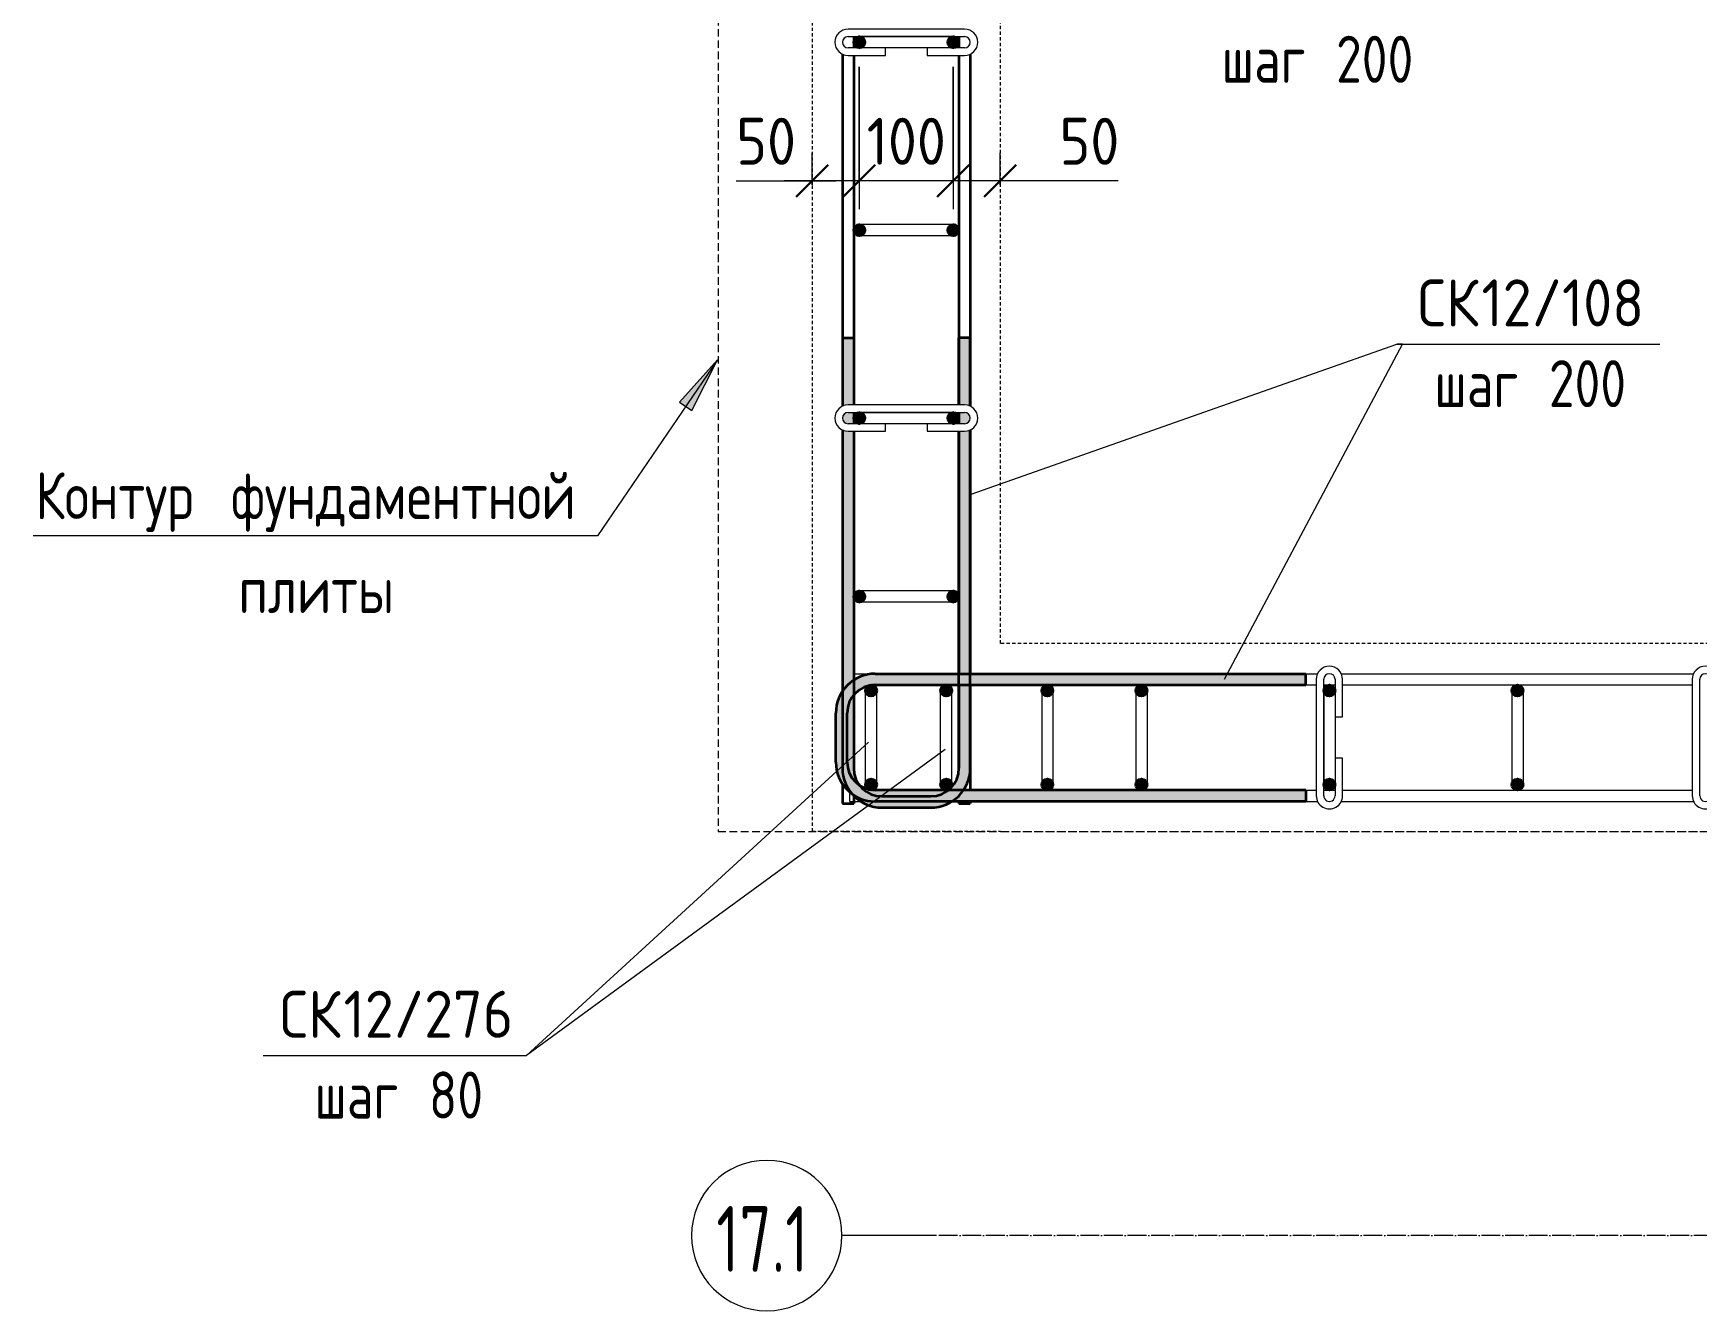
# Model space of a CAD drawing. Header units: millimetres. Extents: x -35709 to -15218, y -2926 to 78616.
# Drawn here: x -35709 to -33939, y 75825 to 77185 of the extents above; entities that cross this region are included whole.
import ezdxf

# ---------------------------------------------------------------- set-up
doc = ezdxf.new("R2010")
doc.units = ezdxf.units.MM
for name, pattern in [('01 Штриховая _4 мм_', [6, 3.5, -2.5]), ('01 Штриховая _8 мм_', [12, 8, -4]), ('02 Штрихпунктирная _20 мм_', [25, 20, -2.5, 0, -2.5])]:
    doc.linetypes.add(name, pattern=pattern)
for name, color, linetype, lineweight in [('AA_Dim', 7, 'Continuous', 9), ('AA_Dim-20', 7, 'Continuous', 9), ('AA_Oformlenie', 7, 'Continuous', 9), ('AA_Vinoska', 7, 'Continuous', 9), ('KR_Armatura', 7, 'Continuous', 20), ('KR_Armatura_Tonkie', 7, 'Continuous', 20), ('Оси', 7, 'Continuous', 9)]:
    doc.layers.add(name, color=color, linetype=linetype, lineweight=lineweight)
doc.layers.add('AF_Stena_Опалубка', color=7, linetype='Continuous', lineweight=20, true_color=0x0063c6)
doc.layers.add('KR_Fundament', color=7, linetype='Continuous', lineweight=20, true_color=0x804000)
doc.styles.add('GOST Common', font='GOST_Common.ttf', dxfattribs={"width": 0.85, "height": 50})
doc.styles.add('ISOCPEUR_1', font='isocpeur.TTF', dxfattribs={"width": 0.9, "height": 50})
doc.styles.add('ISOCPEUR_2', font='isocpeur.TTF', dxfattribs={"width": 0.8, "height": 50})
doc.styles.add('ISOCPEUR_3', font='isocpeur.TTF', dxfattribs={"width": 0.7, "height": 70})
doc.dimstyles.new('00_Точн_3_знака__прозр_', dxfattribs={"dimscale": 304.8, "dimtxt": 50.137748, "dimasz": 0.111549, "dimexe": 0.098425, "dimexo": 0.065617, "dimgap": 0.006562, "dimtad": 1, "dimdec": 3, "dimrnd": 0.001, "dimdsep": 46, "dimtxsty": 'ISOCPEUR_1', "dimblk1": 'OBLIQUE', "dimblk2": 'OBLIQUE', "dimsah": 1, "dimcen": 0.09, "dimdle": 0.098425, "dimazin": 0, "dimtfac": 1, "dimtdec": 4, "dimtix": 1, "dimtmove": 0, "dimatfit": 3, "dimfxl": 1, "dimtvp": 1, "dimtolj": 1, "dimtzin": 0, "dimlwd": 18, "dimlwe": 18, "dimarcsym": 2})
doc.dimstyles.new('00_Точн_3_знака__прозр__1', dxfattribs={"dimscale": 304.8, "dimtxt": 50.137748, "dimasz": 0.111549, "dimexe": 0.098425, "dimexo": 0.065617, "dimgap": 0.006562, "dimtad": 1, "dimdec": 3, "dimrnd": 0.001, "dimdsep": 46, "dimtxsty": 'ISOCPEUR_1', "dimblk1": 'OBLIQUE', "dimblk2": 'OBLIQUE', "dimsah": 1, "dimcen": 0.09, "dimdle": 0.098425, "dimazin": 0, "dimtfac": 1, "dimtdec": 4, "dimtix": 1, "dimtmove": 1, "dimatfit": 3, "dimfxl": 1, "dimtvp": 1, "dimtolj": 1, "dimtzin": 0, "dimlwd": 18, "dimlwe": 18, "dimarcsym": 2})

# ---------------------------------------------------------------- blocks, each defined once
blk = doc.blocks.new('079_Шпилька _ЭлУзла_ - d8 А240-3884576-План армирования стен')
at = {"layer": 'AA_Oformlenie'}
for p, q in [((40, 14), (0, 14)), ((0, 6), (40, 6)), ((40, 6), (40, 14)), ((124, 14), (84, 14)), ((84, 14), (84, 6)), ((84, 6), (124, 6)), ((124, -6), (0, -6)), ((0, -14), (124, -14))]:
    blk.add_line(p, q, dxfattribs=at)
for centre, radius, start, end in [((0, 0), 14, 90, 270), ((0, 0), 6, 90, 270), ((124, 0), 14, 270, 90), ((124, 0), 6, 270, 90)]:
    blk.add_arc(centre, radius, start, end, dxfattribs=at)
blk = doc.blocks.new('010_Текст с выноской - Текст 2 строки со стрелкой-3854958-План армирования стен')
at = {"layer": 'AA_Vinoska'}
blk.add_line((-15, 0), (15, 0), dxfattribs=at)
blk = doc.blocks.new('DIMBLOCK34-План армирования стен')
at = {"layer": 'AA_Dim-20', "color": 30, "lineweight": 18, "true_color": 0xff8000, "transparency": 16777216}
for p, q in [((-34730.1, 77149), (-34730.1, 76997.4)), ((-34730.1, 77027.4), (-34730.1, 77149)), ((-34680.1, 77023.4), (-34680.1, 77057.4)), ((-34650.1, 77027.4), (-34730.1, 77027.4)), ((-34637.1, 77027.4), (-34705.1, 77027.4)), ((-34680.1, 77027.4), (-34680.1, 77023.4)), ((-34554.7, 77027.4), (-34637.1, 77027.4))]:
    blk.add_line(p, q, dxfattribs=at)
at = {"layer": 'AA_Dim-20', "color": 30, "lineweight": 30, "true_color": 0xff8000, "transparency": 16777216}
for p, q in [((-34730.1, 77027.4), (-34713.1, 77044.4)), ((-34680.1, 77027.4), (-34663.1, 77044.4)), ((-34730.1, 77027.4), (-34747.1, 77010.4)), ((-34680.1, 77027.4), (-34697.1, 77010.4))]:
    blk.add_line(p, q, dxfattribs=at)
at = {"layer": 'AA_Dim-20', "color": 0, "lineweight": 18, "transparency": 16777216, "insert": (-34617.1, 77094.6), "char_height": 50, "width": 74.923, "attachment_point": 1, "line_spacing_factor": 1.135194, "style": 'ISOCPEUR_1'}
blk.add_mtext('50', dxfattribs=at)
blk = doc.blocks.new('_Oblique')
at = {"color": 0, "linetype": 'ByBlock', "lineweight": -2}
blk.add_line((-0.5, -0.5), (0.5, 0.5), dxfattribs=at)
blk = doc.blocks.new('DIMBLOCK35-План армирования стен')
at = {"layer": 'AA_Dim-20', "color": 30, "lineweight": 18, "true_color": 0xff8000, "transparency": 16777216}
for p, q in [((-34830.1, 77149), (-34830.1, 76997.4)), ((-34830.1, 77027.4), (-34830.1, 77149)), ((-34730.1, 77149), (-34730.1, 76997.4)), ((-34730.1, 77027.4), (-34730.1, 77149)), ((-34730.1, 77027.4), (-34830.1, 77027.4))]:
    blk.add_line(p, q, dxfattribs=at)
at = {"layer": 'AA_Dim-20', "color": 30, "lineweight": 30, "true_color": 0xff8000, "transparency": 16777216}
for p, q in [((-34830.1, 77027.4), (-34813.1, 77044.4)), ((-34730.1, 77027.4), (-34713.1, 77044.4)), ((-34830.1, 77027.4), (-34847.1, 77010.4)), ((-34730.1, 77027.4), (-34747.1, 77010.4))]:
    blk.add_line(p, q, dxfattribs=at)
at = {"layer": 'AA_Dim-20', "color": 0, "lineweight": 18, "transparency": 16777216, "insert": (-34822.2, 77094.6), "char_height": 50, "width": 101.032, "attachment_point": 1, "line_spacing_factor": 1.135194, "style": 'ISOCPEUR_1'}
blk.add_mtext('100', dxfattribs=at)
blk = doc.blocks.new('DIMBLOCK36-План армирования стен')
at = {"layer": 'AA_Dim-20', "color": 30, "lineweight": 18, "true_color": 0xff8000, "transparency": 16777216}
for p, q in [((-34830.1, 77149), (-34830.1, 76997.4)), ((-34830.1, 77027.4), (-34830.1, 77149)), ((-34880.1, 77023.4), (-34880.1, 77057.4)), ((-34961, 77027.4), (-34878.6, 77027.4)), ((-34830.1, 77027.4), (-34910.1, 77027.4)), ((-34880.1, 77027.4), (-34880.1, 77023.4)), ((-34878.6, 77027.4), (-34855.1, 77027.4))]:
    blk.add_line(p, q, dxfattribs=at)
at = {"layer": 'AA_Dim-20', "color": 30, "lineweight": 30, "true_color": 0xff8000, "transparency": 16777216}
for p, q in [((-34880.1, 77027.4), (-34863.1, 77044.4)), ((-34830.1, 77027.4), (-34813.1, 77044.4)), ((-34880.1, 77027.4), (-34897.1, 77010.4)), ((-34830.1, 77027.4), (-34847.1, 77010.4))]:
    blk.add_line(p, q, dxfattribs=at)
at = {"layer": 'AA_Dim-20', "color": 0, "lineweight": 18, "transparency": 16777216, "insert": (-34961, 77094.6), "char_height": 50, "width": 74.923, "attachment_point": 1, "line_spacing_factor": 1.135194, "style": 'ISOCPEUR_1'}
blk.add_mtext('50', dxfattribs=at)
blk = doc.blocks.new('042_М_Арматуры - Диам длина поз _ Шаг-2260295-План армирования стен')
at = {"layer": 'AA_Vinoska'}
blk.add_line((-7, 0), (7, 0), dxfattribs=at)
blk = doc.blocks.new('Ось сетки - d_4мм-2765513-План армирования стен')
at = {"layer": 'Оси', "color": 12, "true_color": 0xc80000}
for start, end in [(360, 180), (360, 180), (180, 360), (180, 360)]:
    blk.add_arc((0, 0), 4, start, end, dxfattribs=at)

msp = doc.modelspace()

# ---------------------------------------------------------------- hatches: boundary and pattern name
at = {"layer": 'AA_Vinoska'}
msp.add_hatch(color=256, dxfattribs=at).paths.add_polyline_path([(-34980.8808, 76837.1309), (-35021.2306, 76792.0278), (-35008.1822, 76783.1213)])
at = {"layer": 'KR_Armatura', "lineweight": 35}
h = msp.add_hatch(color=256, dxfattribs=at)
edge = h.paths.add_edge_path()
edge.add_arc((-34830.0616, 77175), 6, 0, 360)
for points in [[(-34830.0616, 77169), (-34824.8655, 77172), (-34824.8655, 77178), (-34830.0616, 77181), (-34835.2578, 77178), (-34835.2578, 77172)], [(-34730.0616, 77169), (-34724.8655, 77172), (-34724.8655, 77178), (-34730.0616, 77181), (-34735.2578, 77178), (-34735.2578, 77172)], [(-34830.0616, 76969), (-34824.8655, 76972), (-34824.8655, 76978), (-34830.0616, 76981), (-34835.2578, 76978), (-34835.2578, 76972)], [(-34730.0616, 76969), (-34724.8655, 76972), (-34724.8655, 76978), (-34730.0616, 76981), (-34735.2578, 76978), (-34735.2578, 76972)], [(-34830.0616, 76769), (-34824.8655, 76772), (-34824.8655, 76778), (-34830.0616, 76781), (-34835.2578, 76778), (-34835.2578, 76772)], [(-34730.0616, 76769), (-34724.8655, 76772), (-34724.8655, 76778), (-34730.0616, 76781), (-34735.2578, 76778), (-34735.2578, 76772)], [(-34830.0616, 76579), (-34824.8655, 76582), (-34824.8655, 76588), (-34830.0616, 76591), (-34835.2578, 76588), (-34835.2578, 76582)], [(-34730.0616, 76579), (-34724.8655, 76582), (-34724.8655, 76588), (-34730.0616, 76591), (-34735.2578, 76588), (-34735.2578, 76582)], [(-34820.5616, 76479.8038), (-34814.5616, 76479.8038), (-34811.5616, 76485), (-34814.5616, 76490.1962), (-34820.5616, 76490.1962), (-34823.5616, 76485)], [(-34740.5616, 76479.8038), (-34734.5616, 76479.8038), (-34731.5616, 76485), (-34734.5616, 76490.1962), (-34740.5616, 76490.1962), (-34743.5616, 76485)], [(-34633.0616, 76479.8038), (-34627.0616, 76479.8038), (-34624.0616, 76485), (-34627.0616, 76490.1962), (-34633.0616, 76490.1962), (-34636.0616, 76485)], [(-34533.0616, 76479.8038), (-34527.0616, 76479.8038), (-34524.0616, 76485), (-34527.0616, 76490.1962), (-34533.0616, 76490.1962), (-34536.0616, 76485)], [(-34333.0616, 76479.8038), (-34327.0616, 76479.8038), (-34324.0616, 76485), (-34327.0616, 76490.1962), (-34333.0616, 76490.1962), (-34336.0616, 76485)], [(-34133.0616, 76479.8038), (-34127.0616, 76479.8038), (-34124.0616, 76485), (-34127.0616, 76490.1962), (-34133.0616, 76490.1962), (-34136.0616, 76485)], [(-34820.5616, 76379.8038), (-34814.5616, 76379.8038), (-34811.5616, 76385), (-34814.5616, 76390.1962), (-34820.5616, 76390.1962), (-34823.5616, 76385)], [(-34740.5616, 76379.8038), (-34734.5616, 76379.8038), (-34731.5616, 76385), (-34734.5616, 76390.1962), (-34740.5616, 76390.1962), (-34743.5616, 76385)], [(-34633.0616, 76379.8038), (-34627.0616, 76379.8038), (-34624.0616, 76385), (-34627.0616, 76390.1962), (-34633.0616, 76390.1962), (-34636.0616, 76385)], [(-34533.0616, 76379.8038), (-34527.0616, 76379.8038), (-34524.0616, 76385), (-34527.0616, 76390.1962), (-34533.0616, 76390.1962), (-34536.0616, 76385)], [(-34333.0616, 76379.8038), (-34327.0616, 76379.8038), (-34324.0616, 76385), (-34327.0616, 76390.1962), (-34333.0616, 76390.1962), (-34336.0616, 76385)], [(-34133.0616, 76379.8038), (-34127.0616, 76379.8038), (-34124.0616, 76385), (-34127.0616, 76390.1962), (-34133.0616, 76390.1962), (-34136.0616, 76385)]]:
    msp.add_hatch(color=256, dxfattribs=at).paths.add_polyline_path(points)
h = msp.add_hatch(color=256, dxfattribs=at)
edge = h.paths.add_edge_path()
edge.add_arc((-34730.0616, 77175), 6, 0, 360)
h = msp.add_hatch(color=256, dxfattribs=at)
edge = h.paths.add_edge_path()
edge.add_arc((-34830.0616, 76975), 6, 0, 360)
h = msp.add_hatch(color=256, dxfattribs=at)
edge = h.paths.add_edge_path()
edge.add_arc((-34730.0616, 76975), 6, 0, 360)
h = msp.add_hatch(color=256, dxfattribs=at)
edge = h.paths.add_edge_path()
edge.add_arc((-34830.0616, 76775), 6, 0, 360)
h = msp.add_hatch(color=256, dxfattribs=at)
edge = h.paths.add_edge_path()
edge.add_arc((-34730.0616, 76775), 6, 0, 360)
h = msp.add_hatch(color=256, dxfattribs=at)
edge = h.paths.add_edge_path()
edge.add_arc((-34830.0616, 76585), 6, 0, 360)
h = msp.add_hatch(color=256, dxfattribs=at)
edge = h.paths.add_edge_path()
edge.add_arc((-34730.0616, 76585), 6, 0, 360)
h = msp.add_hatch(color=256, dxfattribs=at)
edge = h.paths.add_edge_path()
edge.add_arc((-34817.5616, 76485), 6, 0, 360)
h = msp.add_hatch(color=256, dxfattribs=at)
edge = h.paths.add_edge_path()
edge.add_arc((-34737.5616, 76485), 6, 0, 360)
h = msp.add_hatch(color=256, dxfattribs=at)
edge = h.paths.add_edge_path()
edge.add_arc((-34630.0616, 76485), 6, 0, 360)
h = msp.add_hatch(color=256, dxfattribs=at)
edge = h.paths.add_edge_path()
edge.add_arc((-34530.0616, 76485), 6, 0, 360)
h = msp.add_hatch(color=256, dxfattribs=at)
edge = h.paths.add_edge_path()
edge.add_arc((-34330.0616, 76485), 6, 0, 360)
h = msp.add_hatch(color=256, dxfattribs=at)
edge = h.paths.add_edge_path()
edge.add_arc((-34130.0616, 76485), 6, 0, 360)
h = msp.add_hatch(color=256, dxfattribs=at)
edge = h.paths.add_edge_path()
edge.add_arc((-34817.5616, 76385), 6, 0, 360)
h = msp.add_hatch(color=256, dxfattribs=at)
edge = h.paths.add_edge_path()
edge.add_arc((-34737.5616, 76385), 6, 0, 360)
h = msp.add_hatch(color=256, dxfattribs=at)
edge = h.paths.add_edge_path()
edge.add_arc((-34630.0616, 76385), 6, 0, 360)
h = msp.add_hatch(color=256, dxfattribs=at)
edge = h.paths.add_edge_path()
edge.add_arc((-34530.0616, 76385), 6, 0, 360)
h = msp.add_hatch(color=256, dxfattribs=at)
edge = h.paths.add_edge_path()
edge.add_arc((-34330.0616, 76385), 6, 0, 360)
h = msp.add_hatch(color=256, dxfattribs=at)
edge = h.paths.add_edge_path()
edge.add_arc((-34130.0616, 76385), 6, 0, 360)
at = {"layer": 'KR_Armatura_Tonkie'}
h = msp.add_hatch(color=256, dxfattribs=at)
h.paths.add_polyline_path([(-34836.0616, 76402.5), (-34836.0616, 76761), (-34843.6145, 76761.2044), (-34845.6851, 76761.477), (-34848.0616, 76762.4614), (-34848.0616, 76402.5)])
h.paths.add_polyline_path([(-34836.0616, 76769), (-34836.0616, 76781), (-34843.6145, 76780.7956), (-34845.6851, 76779.7177), (-34846.3042, 76779.2426), (-34847.2578, 76778), (-34847.8572, 76776.5529), (-34848.0616, 76775), (-34847.8572, 76773.4471), (-34846.7794, 76771.3765), (-34845.6851, 76770.2823), (-34844.8688, 76769.724), (-34843.6145, 76769.2044), (-34842.0616, 76769)])
h.paths.add_polyline_path([(-34848.0616, 76787.5386), (-34844.8688, 76788.6304), (-34842.0616, 76789), (-34836.0616, 76789), (-34836.0616, 76860.5), (-34848.0616, 76860.5), (-34848.0616, 76788.523)])
h = msp.add_hatch(color=256, dxfattribs=at)
h.paths.add_polyline_path([(-34724.0616, 76402.5), (-34712.0616, 76402.5), (-34712.2661, 76762.3767), (-34715.0616, 76761.395), (-34718.0616, 76761), (-34724.0616, 76761), (-34724.0616, 76415.6724)])
h.paths.add_polyline_path([(-34724.0616, 76769), (-34716.5087, 76769.2044), (-34715.0616, 76769.8038), (-34713.3439, 76771.3765), (-34712.8655, 76772), (-34712.2661, 76773.4471), (-34712.0616, 76775), (-34712.2661, 76776.5529), (-34713.3439, 76778.6235), (-34713.819, 76779.2426), (-34715.0616, 76780.1962), (-34716.5087, 76780.7956), (-34718.0616, 76781), (-34724.0616, 76780.7956), (-34724.0616, 76769.2044)])
h.paths.add_polyline_path([(-34712.0616, 76787.5386), (-34712.0616, 76860.5), (-34724.0616, 76860.5), (-34724.0616, 76789), (-34716.5087, 76788.7956), (-34713.819, 76788.2665), (-34712.8655, 76787.8715)])
for points in [[(-34855.0616, 76461), (-34843.0616, 76461), (-34842.0394, 76468.7646), (-34839.0424, 76476), (-34834.2748, 76482.2132), (-34828.0616, 76486.9808), (-34820.8262, 76489.9778), (-34813.0616, 76491), (-34813.0616, 76503), (-34823.932, 76501.5689), (-34834.0616, 76497.3731), (-34842.7601, 76490.6985), (-34849.4347, 76482), (-34853.6305, 76471.8704)], [(-34813.0616, 76491), (-34355.0616, 76491), (-34355.0616, 76503), (-34813.0616, 76503)], [(-34843.0616, 76409), (-34843.0616, 76461), (-34855.0616, 76461), (-34855.0616, 76409)], [(-34813.0616, 76367), (-34813.0616, 76379), (-34820.8262, 76380.0222), (-34828.0616, 76383.0192), (-34834.2748, 76387.7868), (-34839.0424, 76394), (-34842.0394, 76401.2354), (-34843.0616, 76409), (-34855.0616, 76409), (-34853.6305, 76398.1296), (-34849.4347, 76388), (-34842.7601, 76379.3015), (-34834.0616, 76372.6269), (-34823.932, 76368.4311)], [(-34806.0616, 76360.5), (-34806.0616, 76372.5), (-34813.8262, 76373.5222), (-34821.0616, 76376.5192), (-34827.2748, 76381.2868), (-34832.0424, 76387.5), (-34835.0394, 76394.7354), (-34836.0616, 76402.5), (-34848.0616, 76402.5), (-34846.6305, 76391.6296), (-34842.4347, 76381.5), (-34835.7601, 76372.8015), (-34827.0616, 76366.1269), (-34816.932, 76361.9311)], [(-34754.0616, 76360.5), (-34743.1912, 76361.9311), (-34733.0616, 76366.1269), (-34724.3631, 76372.8015), (-34717.6885, 76381.5), (-34713.4927, 76391.6296), (-34712.0616, 76402.5), (-34724.0616, 76402.5), (-34725.0838, 76394.7354), (-34728.0808, 76387.5), (-34732.8484, 76381.2868), (-34739.0616, 76376.5192), (-34746.297, 76373.5222), (-34754.0616, 76372.5)], [(-34393.5851, 76367), (-34355.0616, 76367), (-34355.0616, 76379), (-34813.0616, 76379), (-34813.0616, 76367), (-34574.0986, 76367)], [(-34806.0616, 76360.5), (-34754.0616, 76360.5), (-34754.0616, 76372.5), (-34806.0616, 76372.5)]]:
    msp.add_hatch(color=256, dxfattribs=at).paths.add_polyline_path(points)

# ---------------------------------------------------------------- linework, layer by layer
at = {"layer": 'AA_Vinoska'}
for p, q in [((-34711.1021, 76694.2099), (-34258.4393, 76853.6408)), ((-34441.574, 76497), (-34252.3412, 76853.6408)), ((-34252.3412, 76853.6408), (-34258.4393, 76853.6408)), ((-34980.8808, 76837.1309), (-35108.7203, 76649.8393)), ((-34980.8808, 76837.1309), (-35021.2306, 76792.0278)), ((-35008.1822, 76783.1213), (-34980.8808, 76837.1309)), ((-35021.2306, 76792.0278), (-35008.1822, 76783.1213)), ((-34820.2356, 76430.1147), (-35184.0397, 76096.5416)), ((-34738.657, 76422.1802), (-35184.0397, 76096.5416))]:
    msp.add_line(p, q, dxfattribs=at)
at = {"layer": 'AF_Stena_Опалубка', "linetype": '01 Штриховая _4 мм_'}
for p, q in [((-34880.0616, 78024.5), (-34880.0616, 76335.5)), ((-34680.0616, 76535), (-34680.0616, 77825)), ((-31880.0616, 76535), (-34680.0616, 76535)), ((-34880.0616, 76335.5), (-34680.0616, 76335.5)), ((-34680.0616, 76335.5), (-34680.0616, 76335)), ((-34680.0616, 76335), (-31880.0616, 76335))]:
    msp.add_line(p, q, dxfattribs=at)
at = {"layer": 'KR_Armatura', "lineweight": 35}
for p, q in [((-34830.0616, 77181), (-34835.2578, 77178)), ((-34824.8655, 77178), (-34830.0616, 77181)), ((-34730.0616, 77181), (-34735.2578, 77178)), ((-34724.8655, 77178), (-34730.0616, 77181)), ((-34835.2578, 77178), (-34835.2578, 77172)), ((-34835.2578, 77172), (-34830.0616, 77169)), ((-34830.0616, 77169), (-34824.8655, 77172)), ((-34824.8655, 77172), (-34824.8655, 77178)), ((-34735.2578, 77178), (-34735.2578, 77172)), ((-34735.2578, 77172), (-34730.0616, 77169)), ((-34730.0616, 77169), (-34724.8655, 77172)), ((-34724.8655, 77172), (-34724.8655, 77178)), ((-34830.0616, 76981), (-34835.2578, 76978)), ((-34835.2578, 76978), (-34835.2578, 76972)), ((-34835.2578, 76972), (-34830.0616, 76969)), ((-34824.8655, 76978), (-34830.0616, 76981)), ((-34830.0616, 76969), (-34824.8655, 76972)), ((-34824.8655, 76972), (-34824.8655, 76978)), ((-34730.0616, 76981), (-34735.2578, 76978)), ((-34735.2578, 76978), (-34735.2578, 76972)), ((-34735.2578, 76972), (-34730.0616, 76969)), ((-34724.8655, 76978), (-34730.0616, 76981)), ((-34730.0616, 76969), (-34724.8655, 76972)), ((-34724.8655, 76972), (-34724.8655, 76978)), ((-34830.0616, 76781), (-34835.2578, 76778)), ((-34835.2578, 76778), (-34835.2578, 76772)), ((-34824.8655, 76778), (-34830.0616, 76781)), ((-34824.8655, 76772), (-34824.8655, 76778)), ((-34730.0616, 76781), (-34735.2578, 76778)), ((-34735.2578, 76778), (-34735.2578, 76772)), ((-34724.8655, 76778), (-34730.0616, 76781)), ((-34724.8655, 76772), (-34724.8655, 76778)), ((-34835.2578, 76772), (-34830.0616, 76769)), ((-34830.0616, 76769), (-34824.8655, 76772)), ((-34735.2578, 76772), (-34730.0616, 76769)), ((-34730.0616, 76769), (-34724.8655, 76772)), ((-34830.0616, 76591), (-34835.2578, 76588)), ((-34835.2578, 76588), (-34835.2578, 76582)), ((-34835.2578, 76582), (-34830.0616, 76579)), ((-34824.8655, 76588), (-34830.0616, 76591)), ((-34830.0616, 76579), (-34824.8655, 76582)), ((-34824.8655, 76582), (-34824.8655, 76588)), ((-34730.0616, 76591), (-34735.2578, 76588)), ((-34735.2578, 76588), (-34735.2578, 76582)), ((-34735.2578, 76582), (-34730.0616, 76579)), ((-34724.8655, 76588), (-34730.0616, 76591)), ((-34730.0616, 76579), (-34724.8655, 76582)), ((-34724.8655, 76582), (-34724.8655, 76588)), ((-34820.5616, 76490.1962), (-34823.5616, 76485)), ((-34823.5616, 76485), (-34820.5616, 76479.8038)), ((-34814.5616, 76490.1962), (-34820.5616, 76490.1962)), ((-34820.5616, 76479.8038), (-34814.5616, 76479.8038)), ((-34811.5616, 76485), (-34814.5616, 76490.1962)), ((-34814.5616, 76479.8038), (-34811.5616, 76485)), ((-34740.5616, 76490.1962), (-34743.5616, 76485)), ((-34743.5616, 76485), (-34740.5616, 76479.8038)), ((-34734.5616, 76490.1962), (-34740.5616, 76490.1962)), ((-34740.5616, 76479.8038), (-34734.5616, 76479.8038)), ((-34731.5616, 76485), (-34734.5616, 76490.1962)), ((-34734.5616, 76479.8038), (-34731.5616, 76485)), ((-34633.0616, 76490.1962), (-34636.0616, 76485)), ((-34636.0616, 76485), (-34633.0616, 76479.8038)), ((-34627.0616, 76490.1962), (-34633.0616, 76490.1962)), ((-34633.0616, 76479.8038), (-34627.0616, 76479.8038)), ((-34624.0616, 76485), (-34627.0616, 76490.1962)), ((-34627.0616, 76479.8038), (-34624.0616, 76485)), ((-34533.0616, 76490.1962), (-34536.0616, 76485)), ((-34536.0616, 76485), (-34533.0616, 76479.8038)), ((-34527.0616, 76490.1962), (-34533.0616, 76490.1962)), ((-34533.0616, 76479.8038), (-34527.0616, 76479.8038)), ((-34524.0616, 76485), (-34527.0616, 76490.1962)), ((-34527.0616, 76479.8038), (-34524.0616, 76485)), ((-34333.0616, 76490.1962), (-34336.0616, 76485)), ((-34336.0616, 76485), (-34333.0616, 76479.8038)), ((-34327.0616, 76490.1962), (-34333.0616, 76490.1962)), ((-34333.0616, 76479.8038), (-34327.0616, 76479.8038)), ((-34324.0616, 76485), (-34327.0616, 76490.1962)), ((-34327.0616, 76479.8038), (-34324.0616, 76485)), ((-34133.0616, 76490.1962), (-34136.0616, 76485)), ((-34136.0616, 76485), (-34133.0616, 76479.8038)), ((-34127.0616, 76490.1962), (-34133.0616, 76490.1962)), ((-34133.0616, 76479.8038), (-34127.0616, 76479.8038)), ((-34124.0616, 76485), (-34127.0616, 76490.1962)), ((-34127.0616, 76479.8038), (-34124.0616, 76485)), ((-34820.5616, 76390.1962), (-34823.5616, 76385)), ((-34823.5616, 76385), (-34820.5616, 76379.8038)), ((-34814.5616, 76390.1962), (-34820.5616, 76390.1962)), ((-34811.5616, 76385), (-34814.5616, 76390.1962)), ((-34814.5616, 76379.8038), (-34811.5616, 76385)), ((-34740.5616, 76390.1962), (-34743.5616, 76385)), ((-34743.5616, 76385), (-34740.5616, 76379.8038)), ((-34734.5616, 76390.1962), (-34740.5616, 76390.1962)), ((-34731.5616, 76385), (-34734.5616, 76390.1962)), ((-34734.5616, 76379.8038), (-34731.5616, 76385)), ((-34633.0616, 76390.1962), (-34636.0616, 76385)), ((-34636.0616, 76385), (-34633.0616, 76379.8038)), ((-34627.0616, 76390.1962), (-34633.0616, 76390.1962)), ((-34624.0616, 76385), (-34627.0616, 76390.1962)), ((-34627.0616, 76379.8038), (-34624.0616, 76385)), ((-34533.0616, 76390.1962), (-34536.0616, 76385)), ((-34536.0616, 76385), (-34533.0616, 76379.8038)), ((-34527.0616, 76390.1962), (-34533.0616, 76390.1962)), ((-34524.0616, 76385), (-34527.0616, 76390.1962)), ((-34527.0616, 76379.8038), (-34524.0616, 76385)), ((-34333.0616, 76390.1962), (-34336.0616, 76385)), ((-34336.0616, 76385), (-34333.0616, 76379.8038)), ((-34327.0616, 76390.1962), (-34333.0616, 76390.1962)), ((-34324.0616, 76385), (-34327.0616, 76390.1962)), ((-34327.0616, 76379.8038), (-34324.0616, 76385)), ((-34133.0616, 76390.1962), (-34136.0616, 76385)), ((-34136.0616, 76385), (-34133.0616, 76379.8038)), ((-34127.0616, 76390.1962), (-34133.0616, 76390.1962)), ((-34124.0616, 76385), (-34127.0616, 76390.1962)), ((-34127.0616, 76379.8038), (-34124.0616, 76385)), ((-34820.5616, 76379.8038), (-34814.5616, 76379.8038)), ((-34740.5616, 76379.8038), (-34734.5616, 76379.8038)), ((-34633.0616, 76379.8038), (-34627.0616, 76379.8038)), ((-34533.0616, 76379.8038), (-34527.0616, 76379.8038)), ((-34333.0616, 76379.8038), (-34327.0616, 76379.8038)), ((-34133.0616, 76379.8038), (-34127.0616, 76379.8038))]:
    msp.add_line(p, q, dxfattribs=at)
for centre in [(-34830.0616, 77175), (-34730.0616, 77175), (-34830.0616, 76975), (-34730.0616, 76975), (-34830.0616, 76775), (-34730.0616, 76775), (-34830.0616, 76585), (-34730.0616, 76585), (-34817.5616, 76485), (-34737.5616, 76485), (-34630.0616, 76485), (-34530.0616, 76485), (-34330.0616, 76485), (-34130.0616, 76485), (-34817.5616, 76385), (-34737.5616, 76385), (-34630.0616, 76385), (-34530.0616, 76385), (-34330.0616, 76385), (-34130.0616, 76385)]:
    msp.add_circle(centre, 6, dxfattribs=at)
at = {"layer": 'KR_Armatura_Tonkie', "lineweight": 35}
for p, q in [((-34836.0616, 77181), (-34836.0616, 77169)), ((-34724.0616, 77181), (-34724.0616, 77169)), ((-34848.0616, 77162.4614), (-34848.0616, 76787.5386)), ((-34836.0616, 77161), (-34836.0616, 76789)), ((-34724.0616, 77161), (-34724.0616, 76789)), ((-34712.0616, 77162.4614), (-34712.0616, 76787.5386)), ((-34848.0616, 76860.5), (-34848.0616, 76787.5386)), ((-34848.0616, 76860.5), (-34836.0616, 76860.5)), ((-34836.0616, 76860.5), (-34836.0616, 76789)), ((-34712.0616, 76860.5), (-34724.0616, 76860.5)), ((-34724.0616, 76789), (-34724.0616, 76860.5)), ((-34712.0616, 76787.5386), (-34712.0616, 76860.5)), ((-34836.0616, 76781), (-34836.0616, 76769)), ((-34836.0616, 76781), (-34836.0616, 76769)), ((-34724.0616, 76781), (-34724.0616, 76769)), ((-34724.0616, 76769), (-34724.0616, 76781)), ((-34848.0616, 76762.4614), (-34848.0616, 76483.7894)), ((-34848.0616, 76762.4614), (-34848.0616, 76402.5)), ((-34836.0616, 76761), (-34836.0616, 76495.8384)), ((-34836.0616, 76761), (-34836.0616, 76402.5)), ((-34724.0616, 76761), (-34724.0616, 76503)), ((-34724.0616, 76402.5), (-34724.0616, 76761)), ((-34712.0616, 76762.4614), (-34712.0616, 76503)), ((-34712.0616, 76402.5), (-34712.0616, 76762.4614)), ((-34813.0616, 76503), (-34355.0616, 76503)), ((-34813.0616, 76491), (-34355.0616, 76491)), ((-34724.0616, 76491), (-34724.0616, 76402.5)), ((-34712.0616, 76491), (-34712.0616, 76379)), ((-34355.0616, 76491), (-34355.0616, 76503)), ((-34836.0616, 76479.8846), (-34836.0616, 76402.5)), ((-34855.0616, 76409), (-34855.0616, 76461)), ((-34843.0616, 76409), (-34843.0616, 76461)), ((-34848.0616, 76386.2106), (-34848.0616, 76365)), ((-34836.0616, 76373.1945), (-34836.0616, 76365)), ((-34355.0616, 76379), (-34813.0616, 76379)), ((-34355.0616, 76367), (-34813.0616, 76367)), ((-34806.0616, 76372.5), (-34754.0616, 76372.5)), ((-34724.0616, 76367), (-34724.0616, 76365)), ((-34712.0616, 76367), (-34712.0616, 76365)), ((-34355.0616, 76379), (-34355.0616, 76367)), ((-34848.0616, 76365), (-34836.0616, 76365)), ((-34806.0616, 76360.5), (-34754.0616, 76360.5)), ((-34724.0616, 76365), (-34712.0616, 76365))]:
    msp.add_line(p, q, dxfattribs=at)
at = {"layer": 'KR_Armatura_Tonkie'}
for p, q in [((-34794.0616, 77181), (-34830.0616, 77181)), ((-34766.0616, 77181), (-34794.0616, 77181)), ((-34730.0616, 77181), (-34766.0616, 77181)), ((-34794.0616, 77169), (-34830.0616, 77169)), ((-34766.0616, 77169), (-34794.0616, 77169)), ((-34730.0616, 77169), (-34766.0616, 77169)), ((-34794.0616, 76981), (-34830.0616, 76981)), ((-34794.0616, 76969), (-34830.0616, 76969)), ((-34766.0616, 76981), (-34794.0616, 76981)), ((-34766.0616, 76969), (-34794.0616, 76969)), ((-34730.0616, 76981), (-34766.0616, 76981)), ((-34730.0616, 76969), (-34766.0616, 76969)), ((-34794.0616, 76781), (-34830.0616, 76781)), ((-34766.0616, 76781), (-34794.0616, 76781)), ((-34730.0616, 76781), (-34766.0616, 76781)), ((-34794.0616, 76769), (-34830.0616, 76769)), ((-34766.0616, 76769), (-34794.0616, 76769)), ((-34730.0616, 76769), (-34766.0616, 76769)), ((-34794.0616, 76591), (-34830.0616, 76591)), ((-34766.0616, 76591), (-34794.0616, 76591)), ((-34730.0616, 76591), (-34766.0616, 76591)), ((-34794.0616, 76579), (-34830.0616, 76579)), ((-34766.0616, 76579), (-34794.0616, 76579)), ((-34730.0616, 76579), (-34766.0616, 76579)), ((-34836.0616, 76503), (-34724.0616, 76503)), ((-34813.0616, 76491), (-34724.0616, 76491)), ((-34712.0616, 76503), (-34342.6002, 76503)), ((-34712.0616, 76491), (-34344.0616, 76491)), ((-34336.0616, 76491), (-34324.0616, 76491)), ((-34317.523, 76503), (-33942.6002, 76503)), ((-34316.0616, 76491), (-33944.0616, 76491)), ((-34823.5616, 76449), (-34823.5616, 76485)), ((-34811.5616, 76449), (-34811.5616, 76485)), ((-34743.5616, 76449), (-34743.5616, 76485)), ((-34731.5616, 76449), (-34731.5616, 76485)), ((-34636.0616, 76485), (-34636.0616, 76449)), ((-34624.0616, 76485), (-34624.0616, 76449)), ((-34536.0616, 76485), (-34536.0616, 76449)), ((-34524.0616, 76485), (-34524.0616, 76449)), ((-34336.0616, 76485), (-34336.0616, 76449)), ((-34324.0616, 76485), (-34324.0616, 76449)), ((-34136.0616, 76485), (-34136.0616, 76449)), ((-34124.0616, 76485), (-34124.0616, 76449)), ((-34823.5616, 76421), (-34823.5616, 76449)), ((-34811.5616, 76421), (-34811.5616, 76449)), ((-34743.5616, 76421), (-34743.5616, 76449)), ((-34731.5616, 76421), (-34731.5616, 76449)), ((-34636.0616, 76449), (-34636.0616, 76421)), ((-34624.0616, 76449), (-34624.0616, 76421)), ((-34536.0616, 76449), (-34536.0616, 76421)), ((-34524.0616, 76449), (-34524.0616, 76421)), ((-34336.0616, 76449), (-34336.0616, 76421)), ((-34324.0616, 76449), (-34324.0616, 76421)), ((-34136.0616, 76449), (-34136.0616, 76421)), ((-34124.0616, 76449), (-34124.0616, 76421)), ((-34823.5616, 76385), (-34823.5616, 76421)), ((-34811.5616, 76385), (-34811.5616, 76421)), ((-34743.5616, 76385), (-34743.5616, 76421)), ((-34731.5616, 76385), (-34731.5616, 76421)), ((-34636.0616, 76421), (-34636.0616, 76385)), ((-34624.0616, 76421), (-34624.0616, 76385)), ((-34536.0616, 76421), (-34536.0616, 76385)), ((-34524.0616, 76421), (-34524.0616, 76385)), ((-34336.0616, 76421), (-34336.0616, 76385)), ((-34324.0616, 76421), (-34324.0616, 76385)), ((-34136.0616, 76421), (-34136.0616, 76385)), ((-34124.0616, 76421), (-34124.0616, 76385)), ((-34840.0616, 76367), (-34840.0616, 76377.2309)), ((-34840.0616, 76367), (-34828.1994, 76367)), ((-34813.0616, 76379), (-34735.8286, 76379)), ((-34731.9238, 76367), (-34342.6002, 76367)), ((-34719.6069, 76379), (-34344.0616, 76379)), ((-34336.0616, 76379), (-34324.0616, 76379)), ((-34317.523, 76367), (-33942.6002, 76367)), ((-34316.0616, 76379), (-33944.0616, 76379))]:
    msp.add_line(p, q, dxfattribs=at)
for centre, start, end in [((-34830.0616, 77175), 90, 270), ((-34730.0616, 77175), 270, 90), ((-34830.0616, 76975), 90, 270), ((-34730.0616, 76975), 270, 90), ((-34830.0616, 76775), 90, 270), ((-34730.0616, 76775), 270, 90), ((-34830.0616, 76585), 90, 270), ((-34730.0616, 76585), 270, 90), ((-34817.5616, 76485), 0, 71.5145714), ((-34737.5616, 76485), 0, 180), ((-34630.0616, 76485), 0, 180), ((-34530.0616, 76485), 0, 180), ((-34330.0616, 76485), 0, 180), ((-34130.0616, 76485), 0, 180), ((-34817.5616, 76485), 123.1936587, 180), ((-34817.5616, 76385), 180, 236.8063413), ((-34817.5616, 76385), 288.4854286, 0), ((-34737.5616, 76385), 180, 295.0577329), ((-34737.5616, 76385), 319.9422671, 0), ((-34630.0616, 76385), 180, 0), ((-34530.0616, 76385), 180, 0), ((-34330.0616, 76385), 180, 0), ((-34130.0616, 76385), 180, 0)]:
    msp.add_arc(centre, 6, start, end, dxfattribs=at)
at = {"layer": 'KR_Armatura_Tonkie', "lineweight": 35}
for centre, radius, start, end in [((-34813.0616, 76461), 42, 90, 180), ((-34813.0616, 76461), 30, 90, 180), ((-34813.0616, 76409), 42, 180, 270), ((-34806.0616, 76402.5), 42, 180, 270), ((-34813.0616, 76409), 30, 180, 270), ((-34806.0616, 76402.5), 30, 180, 270), ((-34754.0616, 76402.5), 30, 270, 0), ((-34754.0616, 76402.5), 42, 270, 0)]:
    msp.add_arc(centre, radius, start, end, dxfattribs=at)
at = {"layer": 'KR_Fundament', "linetype": '01 Штриховая _8 мм_'}
for p, q in [((-34980.0616, 78125), (-34980.0616, 76335)), ((-34980.0616, 76335), (-29660.0616, 76335))]:
    msp.add_line(p, q, dxfattribs=at)
at = {"layer": 'Оси'}
msp.add_line((-34748.5887, 75905), (-34848.5887, 75905), dxfattribs=at)
at = {"layer": 'Оси', "linetype": '02 Штрихпунктирная _20 мм_'}
msp.add_line((-28927.4716, 75905), (-34748.5887, 75905), dxfattribs=at)

# ---------------------------------------------------------------- block references
at = {"layer": 'AA_Oformlenie'}
for p, rotation in [((-34718.0616, 77175), 180), ((-34718.0616, 76775), 180), ((-34330.0616, 76497), 269.9999999999996), ((-33930.0616, 76497), 269.9999999999996)]:
    msp.add_blockref('079_Шпилька _ЭлУзла_ - d8 А240-3884576-План армирования стен', p, dxfattribs=dict(at, rotation=rotation))
at = {"layer": 'AA_Vinoska', "xscale": 19.99999999999999, "yscale": 19.99999999999999, "zscale": 19.99999999999999}
for p in [(-34118.4393, 76853.6408), (-35324.0397, 76096.5416), (-35324.0397, 76096.5416)]:
    msp.add_blockref('042_М_Арматуры - Диам длина поз _ Шаг-2260295-План армирования стен', p, dxfattribs=at)
at = {"layer": 'AA_Vinoska', "xscale": 20, "yscale": 20, "zscale": 20, "rotation": 180}
msp.add_blockref('010_Текст с выноской - Текст 2 строки со стрелкой-3854958-План армирования стен', (-35408.7203, 76649.8393), dxfattribs=at)
at = {"layer": 'Оси', "color": 12, "true_color": 0xc80000, "xscale": 19.99999999999999, "yscale": 19.99999999999999, "zscale": 19.99999999999999, "rotation": 89.99999999999959}
msp.add_blockref('Ось сетки - d_4мм-2765513-План армирования стен', (-34928.5887, 75905), dxfattribs=at)

# ---------------------------------------------------------------- texts
at = {"layer": 'AA_Vinoska', "char_height": 50, "attachment_point": 1}
for s, insert, width, style in [(' 200', (-34348.4296, 77181.8974), 133.4008, 'ISOCPEUR_2'), ('шаг', (-34444.7379, 77181.8974), 116.7257, 'ISOCPEUR_2'), ('СК', (-34236.1465, 76922.6457), 82.253137, 'ISOCPEUR_1'), ('12/108', (-34168.2809, 76922.6457), 210.683475, 'ISOCPEUR_1'), (' 200', (-34122.0982, 76836.6647), 133.4008, 'ISOCPEUR_2'), ('шаг', (-34218.4065, 76836.6647), 116.7257, 'ISOCPEUR_2'), ('Контур', (-35706.396, 76717.4854), 234.413425, 'GOST Common'), ('\\fGOST Common|b0|i0|c204|p34|;\\W.85; ', (-35512.9855, 76717.4854), 17.717294, 'GOST Common'), ('фундаментной', (-35498.3673, 76717.4854), 468.82685, 'GOST Common'), ('плиты', (-35490.496, 76617.4854), 197.615969, 'GOST Common'), ('СК', (-35446.5169, 76165.5466), 82.253137, 'ISOCPEUR_1'), ('СК', (-35446.5169, 76165.5466), 82.253137, 'ISOCPEUR_1'), ('12/276', (-35378.6513, 76165.5466), 222.227775, 'ISOCPEUR_1'), ('12/276', (-35378.6513, 76165.5466), 222.227775, 'ISOCPEUR_1'), (' 80', (-35313.3786, 76079.5655), 98.7679, 'ISOCPEUR_2'), (' 80', (-35313.3786, 76079.5655), 98.7679, 'ISOCPEUR_2'), ('шаг', (-35409.6869, 76079.5655), 116.7257, 'ISOCPEUR_2'), ('шаг', (-35409.6869, 76079.5655), 116.7257, 'ISOCPEUR_2')]:
    msp.add_mtext(s, dxfattribs=dict(at, insert=insert, width=width, style=style))
at = {"layer": 'Оси', "insert": (-34982.1641, 75936.4305), "char_height": 70, "width": 120.092788, "attachment_point": 1, "style": 'ISOCPEUR_3'}
msp.add_mtext('17.1', dxfattribs=at)

# ---------------------------------------------------------------- dimensions: what is measured, and where the dimension line sits
at = {"layer": 'AA_Dim', "color": 30, "lineweight": 18, "true_color": 0xff8000}
for base, p1, p2, picture, middle in [((-34880.0616, 77027.4242), (-34830.0616, 77169), (-34880.0616, 77003.3826), 'DIMBLOCK36-План армирования стен', (-34923.569, 77061.2268)), ((-34730.0616, 77027.4242), (-34680.0616, 77003.3826), (-34730.0616, 77169), 'DIMBLOCK34-План армирования стен', (-34579.6486, 77061.2268))]:
    dim = msp.add_linear_dim(base=base, p1=p1, p2=p2, dimstyle='00_Точн_3_знака__прозр__1', override={"dimpost": '<>', "dimfxl": 173.000362}, dxfattribs=at)
    dim.commit()
    dim.dimension.update_dxf_attribs({"geometry": picture, "text_midpoint": middle, "dimtype": 160})
dim = msp.add_linear_dim(base=(-34830.0616, 77027.4242), p1=(-34730.0616, 77169), p2=(-34830.0616, 77169), dimstyle='00_Точн_3_знака__прозр_', override={"dimpost": '<>', "dimfxl": 100}, dxfattribs=at)
dim.commit()
dim.dimension.update_dxf_attribs({"geometry": 'DIMBLOCK35-План армирования стен', "text_midpoint": (-34780.0616, 77054.4242)})

doc.saveas('drawing.dxf')
